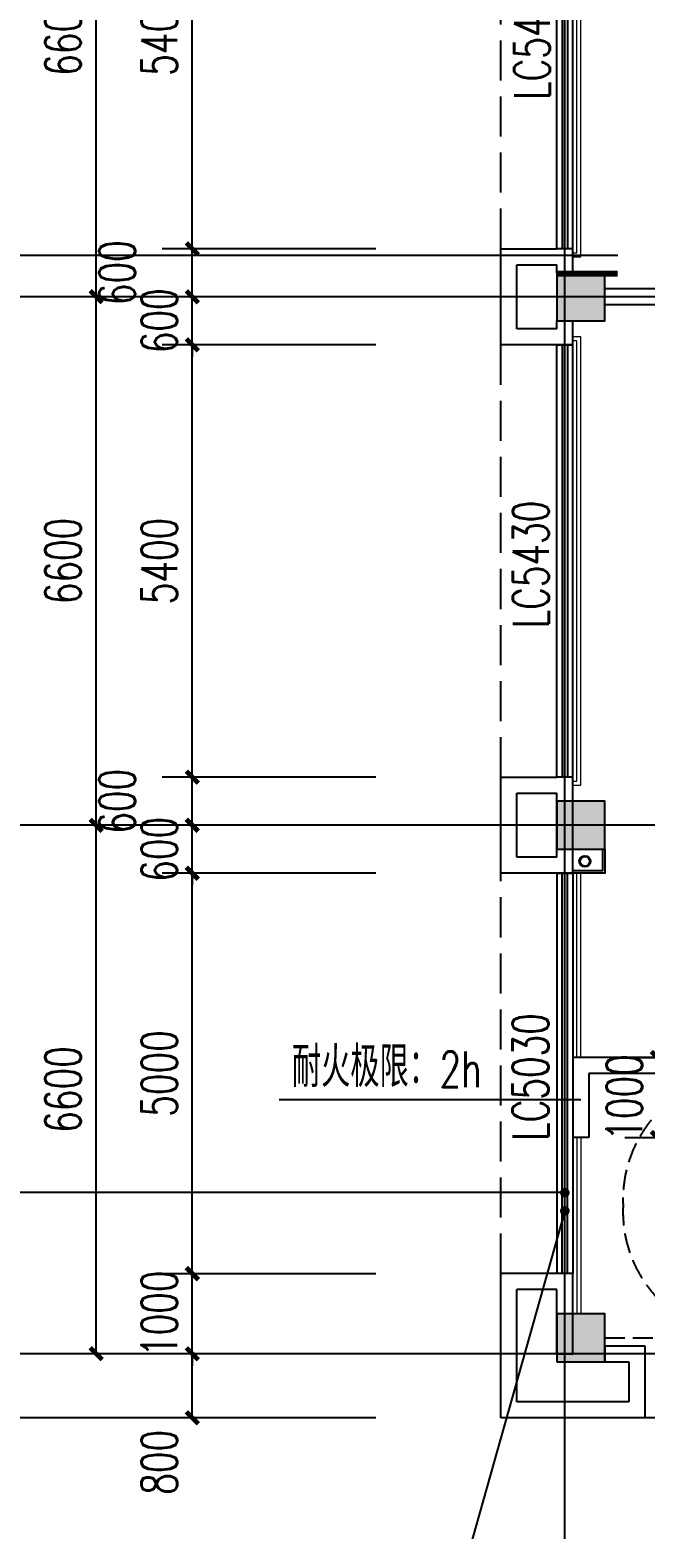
# Model space of a CAD drawing. Extents: x 1738711 to 2346805, y 1189731 to 2516152.
# Drawn here: x 1915416 to 1923092, y 1683836 to 1702557 of the extents above; entities that cross this region are included whole.
import ezdxf

# ---------------------------------------------------------------- set-up
doc = ezdxf.new("R2010")
doc.units = 0
doc.header["$LTSCALE"] = 1000
doc.header["$MEASUREMENT"] = 0
doc.linetypes.add('DASH', pattern=[0.35, 0.25, -0.1])
doc.linetypes.add('复件 140224通州运河二期售楼部条件图_t3$0$X-ME SHAFT SH$0$X-B2$0$WATER_LINE', pattern=[0])
doc.layers.add('_0', color=7, linetype='Continuous', lineweight=25)
doc.layers.add('栏杆', color=6, linetype='Continuous', lineweight=15)
for name, color, linetype in [('AXIS', 3, 'Continuous'), ('COLUMN', 9, 'Continuous'), ('DIM_IDEN', 3, 'Continuous'), ('DIM_LEAD', 3, 'Continuous'), ('DOTE', 1, 'Continuous'), ('PUB_DIM', 3, 'Continuous'), ('PUB_HATCH', 8, 'Continuous'), ('PUB_TEXT', 7, 'Continuous'), ('WALL', 40, 'Continuous'), ('WINDOW', 144, 'Continuous'), ('WINDOW_TEXT', 7, 'Continuous'), ('YS', 6, 'Continuous'), ('看线', 8, 'Continuous'), ('面层', 6, 'Continuous')]:
    doc.layers.add(name, color=color, linetype=linetype)
doc.styles.add('_TCH_DIM', font='SIMPLEX', dxfattribs={"bigfont": 'GBCBIG'})
doc.styles.add('_TCH_DIM_T3', font='SIMPLEX', dxfattribs={"width": 0.705882, "bigfont": 'GBCBIG'})
doc.styles.add('_TCH_WINDOW', font='SIMPLEX', dxfattribs={"height": 3.5, "bigfont": 'GBCBIG'})
doc.dimstyles.new('_TCH_ARCH&&150', dxfattribs={"dimtxt": 446.25, "dimasz": 150, "dimexe": 375, "dimexo": 450, "dimgap": 189.375, "dimtad": 1, "dimdec": 0, "dimzin": 0, "dimdsep": 46, "dimtxsty": '_TCH_DIM_T3', "dimblk": 'ARCHTICK', "dimcen": 0.09, "dimclrt": 7, "dimazin": 2, "dimtfac": 1, "dimtdec": 0, "dimtix": 1, "dimtmove": 2, "dimatfit": 3, "dimfxl": 1, "dimtolj": 1, "dimtzin": 0, "dimarcsym": 0})

# ---------------------------------------------------------------- blocks, each defined once
blk = doc.blocks.new('A$C68B42598')
at = {"layer": 'YS'}
for radius in [70, 60]:
    blk.add_circle((70, 70), radius, dxfattribs=at)
blk = doc.blocks.new('hreahreahearher')
at = {"layer": 'YS'}
blk.add_blockref('A$C68B42598', (1922272, 1692105), dxfattribs=at)
blk = doc.blocks.new('_ArchTick')
at = {"color": 0, "linetype": 'ByBlock', "const_width": 0.4}
blk.add_lwpolyline([(-0.5, -0.5), (0.5, 0.5)], dxfattribs=at)
blk = doc.blocks.new('*D2806')
at = {"layer": 'Defpoints', "color": 0, "transparency": 16777216}
for p in [(1917442, 1686025), (1920184, 1686025), (1920184, 1685225)]:
    blk.add_point(p, dxfattribs=at)
at = {"layer": 'PUB_DIM', "color": 0, "lineweight": -2, "transparency": 16777216}
for p, q in [((1919734, 1686025), (1917067, 1686025)), ((1917442, 1685225), (1917442, 1686025)), ((1919734, 1685225), (1917067, 1685225))]:
    blk.add_line(p, q, dxfattribs=at)
at = {"layer": 'PUB_DIM', "color": 0, "lineweight": -2, "transparency": 16777216, "xscale": 150, "yscale": 150, "zscale": 150}
for p, rotation in [((1917442, 1686025), 90), ((1917442, 1685225), 270)]:
    blk.add_blockref('_ArchTick', p, dxfattribs=dict(at, rotation=rotation))
at = {"layer": 'PUB_DIM', "color": 7, "transparency": 16777216, "insert": (1917029, 1684670), "char_height": 446.2, "attachment_point": 5, "rotation": 90, "style": '_TCH_DIM_T3'}
blk.add_mtext('\\A1;800', dxfattribs=at)
blk = doc.blocks.new('*D2807')
at = {"layer": 'Defpoints', "color": 0, "transparency": 16777216}
for p in [(1917442, 1687025), (1920184, 1687025), (1920184, 1686025)]:
    blk.add_point(p, dxfattribs=at)
at = {"layer": 'PUB_DIM', "color": 0, "lineweight": -2, "transparency": 16777216}
for p, q in [((1917442, 1687025), (1917442, 1687175)), ((1919734, 1687025), (1917067, 1687025)), ((1917442, 1686025), (1917442, 1687025)), ((1919734, 1686025), (1917067, 1686025)), ((1917442, 1686025), (1917442, 1685875))]:
    blk.add_line(p, q, dxfattribs=at)
at = {"layer": 'PUB_DIM', "color": 0, "lineweight": -2, "transparency": 16777216, "xscale": 150, "yscale": 150, "zscale": 150}
for p, rotation in [((1917442, 1687025), 270), ((1917442, 1686025), 90)]:
    blk.add_blockref('_ArchTick', p, dxfattribs=dict(at, rotation=rotation))
at = {"layer": 'PUB_DIM', "color": 7, "transparency": 16777216, "insert": (1917029, 1686525), "char_height": 446.2, "attachment_point": 5, "rotation": 90, "style": '_TCH_DIM_T3'}
blk.add_mtext('\\A1;1000', dxfattribs=at)
blk = doc.blocks.new('*D2808')
at = {"layer": 'Defpoints', "color": 0, "transparency": 16777216}
for p in [(1917442, 1692025), (1920184, 1692025), (1920184, 1687025)]:
    blk.add_point(p, dxfattribs=at)
at = {"layer": 'PUB_DIM', "color": 0, "lineweight": -2, "transparency": 16777216}
for p, q in [((1919734, 1692025), (1917067, 1692025)), ((1917442, 1687025), (1917442, 1692025)), ((1919734, 1687025), (1917067, 1687025))]:
    blk.add_line(p, q, dxfattribs=at)
at = {"layer": 'PUB_DIM', "color": 0, "lineweight": -2, "transparency": 16777216, "xscale": 150, "yscale": 150, "zscale": 150}
for p, rotation in [((1917442, 1692025), 90), ((1917442, 1687025), 270)]:
    blk.add_blockref('_ArchTick', p, dxfattribs=dict(at, rotation=rotation))
at = {"layer": 'PUB_DIM', "color": 7, "transparency": 16777216, "insert": (1917029, 1689525), "char_height": 446.2, "attachment_point": 5, "rotation": 90, "style": '_TCH_DIM_T3'}
blk.add_mtext('\\A1;5000', dxfattribs=at)
blk = doc.blocks.new('*D2809')
at = {"layer": 'Defpoints', "color": 0, "transparency": 16777216}
for p in [(1917442, 1692625), (1920184, 1692625), (1920184, 1692025)]:
    blk.add_point(p, dxfattribs=at)
at = {"layer": 'PUB_DIM', "color": 0, "lineweight": -2, "transparency": 16777216}
for p, q in [((1917442, 1692625), (1917442, 1692775)), ((1919734, 1692625), (1917067, 1692625)), ((1917442, 1692025), (1917442, 1692625)), ((1919734, 1692025), (1917067, 1692025)), ((1917442, 1692025), (1917442, 1691875))]:
    blk.add_line(p, q, dxfattribs=at)
at = {"layer": 'PUB_DIM', "color": 0, "lineweight": -2, "transparency": 16777216, "xscale": 150, "yscale": 150, "zscale": 150}
for p, rotation in [((1917442, 1692625), 270), ((1917442, 1692025), 90)]:
    blk.add_blockref('_ArchTick', p, dxfattribs=dict(at, rotation=rotation))
at = {"layer": 'PUB_DIM', "color": 7, "transparency": 16777216, "insert": (1917029, 1692325), "char_height": 446.2, "attachment_point": 5, "rotation": 90, "style": '_TCH_DIM_T3'}
blk.add_mtext('\\A1;600', dxfattribs=at)
blk = doc.blocks.new('*D2810')
at = {"layer": 'Defpoints', "color": 0, "transparency": 16777216}
for p in [(1917442, 1693225), (1920184, 1693225), (1920184, 1692625)]:
    blk.add_point(p, dxfattribs=at)
at = {"layer": 'PUB_DIM', "color": 0, "lineweight": -2, "transparency": 16777216}
for p, q in [((1919734, 1693225), (1917067, 1693225)), ((1917442, 1692625), (1917442, 1693225)), ((1919734, 1692625), (1917067, 1692625))]:
    blk.add_line(p, q, dxfattribs=at)
at = {"layer": 'PUB_DIM', "color": 0, "lineweight": -2, "transparency": 16777216, "xscale": 150, "yscale": 150, "zscale": 150}
for p, rotation in [((1917442, 1693225), 90), ((1917442, 1692625), 270)]:
    blk.add_blockref('_ArchTick', p, dxfattribs=dict(at, rotation=rotation))
at = {"layer": 'PUB_DIM', "color": 7, "transparency": 16777216, "insert": (1916504, 1692925), "char_height": 446.2, "attachment_point": 5, "rotation": 90, "style": '_TCH_DIM_T3'}
blk.add_mtext('\\A1;600', dxfattribs=at)
blk = doc.blocks.new('*D2811')
at = {"layer": 'Defpoints', "color": 0, "transparency": 16777216}
for p in [(1917442, 1698625), (1920184, 1698625), (1920184, 1693225)]:
    blk.add_point(p, dxfattribs=at)
at = {"layer": 'PUB_DIM', "color": 0, "lineweight": -2, "transparency": 16777216}
for p, q in [((1919734, 1698625), (1917067, 1698625)), ((1917442, 1693225), (1917442, 1698625)), ((1919734, 1693225), (1917067, 1693225))]:
    blk.add_line(p, q, dxfattribs=at)
at = {"layer": 'PUB_DIM', "color": 0, "lineweight": -2, "transparency": 16777216, "xscale": 150, "yscale": 150, "zscale": 150}
for p, rotation in [((1917442, 1698625), 90), ((1917442, 1693225), 270)]:
    blk.add_blockref('_ArchTick', p, dxfattribs=dict(at, rotation=rotation))
at = {"layer": 'PUB_DIM', "color": 7, "transparency": 16777216, "insert": (1917029, 1695925), "char_height": 446.2, "attachment_point": 5, "rotation": 90, "style": '_TCH_DIM_T3'}
blk.add_mtext('\\A1;5400', dxfattribs=at)
blk = doc.blocks.new('*D2812')
at = {"layer": 'Defpoints', "color": 0, "transparency": 16777216}
for p in [(1917442, 1699225), (1920184, 1699225), (1920184, 1698625)]:
    blk.add_point(p, dxfattribs=at)
at = {"layer": 'PUB_DIM', "color": 0, "lineweight": -2, "transparency": 16777216}
for p, q in [((1917442, 1699225), (1917442, 1699375)), ((1919734, 1699225), (1917067, 1699225)), ((1917442, 1698625), (1917442, 1699225)), ((1919734, 1698625), (1917067, 1698625)), ((1917442, 1698625), (1917442, 1698475))]:
    blk.add_line(p, q, dxfattribs=at)
at = {"layer": 'PUB_DIM', "color": 0, "lineweight": -2, "transparency": 16777216, "xscale": 150, "yscale": 150, "zscale": 150}
for p, rotation in [((1917442, 1699225), 270), ((1917442, 1698625), 90)]:
    blk.add_blockref('_ArchTick', p, dxfattribs=dict(at, rotation=rotation))
at = {"layer": 'PUB_DIM', "color": 7, "transparency": 16777216, "insert": (1917029, 1698925), "char_height": 446.2, "attachment_point": 5, "rotation": 90, "style": '_TCH_DIM_T3'}
blk.add_mtext('\\A1;600', dxfattribs=at)
blk = doc.blocks.new('*D2813')
at = {"layer": 'Defpoints', "color": 0, "transparency": 16777216}
for p in [(1917442, 1699825), (1920184, 1699825), (1920184, 1699225)]:
    blk.add_point(p, dxfattribs=at)
at = {"layer": 'PUB_DIM', "color": 0, "lineweight": -2, "transparency": 16777216}
for p, q in [((1919734, 1699825), (1917067, 1699825)), ((1917442, 1699225), (1917442, 1699825)), ((1919734, 1699225), (1917067, 1699225))]:
    blk.add_line(p, q, dxfattribs=at)
at = {"layer": 'PUB_DIM', "color": 0, "lineweight": -2, "transparency": 16777216, "xscale": 150, "yscale": 150, "zscale": 150}
for p, rotation in [((1917442, 1699825), 90), ((1917442, 1699225), 270)]:
    blk.add_blockref('_ArchTick', p, dxfattribs=dict(at, rotation=rotation))
at = {"layer": 'PUB_DIM', "color": 7, "transparency": 16777216, "insert": (1916504, 1699525), "char_height": 446.2, "attachment_point": 5, "rotation": 90, "style": '_TCH_DIM_T3'}
blk.add_mtext('\\A1;600', dxfattribs=at)
blk = doc.blocks.new('*D2814')
at = {"layer": 'Defpoints', "color": 0, "transparency": 16777216}
for p in [(1917442, 1705225), (1920184, 1705225), (1920184, 1699825)]:
    blk.add_point(p, dxfattribs=at)
at = {"layer": 'PUB_DIM', "color": 0, "lineweight": -2, "transparency": 16777216}
for p, q in [((1919734, 1705225), (1917067, 1705225)), ((1917442, 1699825), (1917442, 1705225)), ((1919734, 1699825), (1917067, 1699825))]:
    blk.add_line(p, q, dxfattribs=at)
at = {"layer": 'PUB_DIM', "color": 0, "lineweight": -2, "transparency": 16777216, "xscale": 150, "yscale": 150, "zscale": 150}
for p, rotation in [((1917442, 1705225), 90), ((1917442, 1699825), 270)]:
    blk.add_blockref('_ArchTick', p, dxfattribs=dict(at, rotation=rotation))
at = {"layer": 'PUB_DIM', "color": 7, "transparency": 16777216, "insert": (1917029, 1702525), "char_height": 446.2, "attachment_point": 5, "rotation": 90, "style": '_TCH_DIM_T3'}
blk.add_mtext('\\A1;5400', dxfattribs=at)
blk = doc.blocks.new('*D2919')
at = {"layer": 'AXIS', "color": 0, "lineweight": -2, "transparency": 16777216}
for p, q in [((1919542, 1692625), (1915867, 1692625)), ((1916242, 1686025), (1916242, 1692625)), ((1919542, 1686025), (1915867, 1686025))]:
    blk.add_line(p, q, dxfattribs=at)
at = {"layer": 'Defpoints', "color": 0, "transparency": 16777216}
for p in [(1916242, 1692625), (1919992, 1692625), (1919992, 1686025)]:
    blk.add_point(p, dxfattribs=at)
at = {"layer": 'AXIS', "color": 0, "lineweight": -2, "transparency": 16777216, "xscale": 150, "yscale": 150, "zscale": 150}
for p, rotation in [((1916242, 1692625), 90), ((1916242, 1686025), 270)]:
    blk.add_blockref('_ArchTick', p, dxfattribs=dict(at, rotation=rotation))
at = {"layer": 'AXIS', "color": 7, "transparency": 16777216, "insert": (1915829, 1689325), "char_height": 446.2, "attachment_point": 5, "rotation": 90, "style": '_TCH_DIM_T3'}
blk.add_mtext('\\A1;6600', dxfattribs=at)
blk = doc.blocks.new('*D2920')
at = {"layer": 'AXIS', "color": 0, "lineweight": -2, "transparency": 16777216}
for p, q in [((1919542, 1699225), (1915867, 1699225)), ((1916242, 1692625), (1916242, 1699225)), ((1919542, 1692625), (1915867, 1692625))]:
    blk.add_line(p, q, dxfattribs=at)
at = {"layer": 'Defpoints', "color": 0, "transparency": 16777216}
for p in [(1916242, 1699225), (1919992, 1699225), (1919992, 1692625)]:
    blk.add_point(p, dxfattribs=at)
at = {"layer": 'AXIS', "color": 0, "lineweight": -2, "transparency": 16777216, "xscale": 150, "yscale": 150, "zscale": 150}
for p, rotation in [((1916242, 1699225), 90), ((1916242, 1692625), 270)]:
    blk.add_blockref('_ArchTick', p, dxfattribs=dict(at, rotation=rotation))
at = {"layer": 'AXIS', "color": 7, "transparency": 16777216, "insert": (1915829, 1695925), "char_height": 446.2, "attachment_point": 5, "rotation": 90, "style": '_TCH_DIM_T3'}
blk.add_mtext('\\A1;6600', dxfattribs=at)
blk = doc.blocks.new('*D2921')
at = {"layer": 'AXIS', "color": 0, "lineweight": -2, "transparency": 16777216}
for p, q in [((1919542, 1705825), (1915867, 1705825)), ((1916242, 1699225), (1916242, 1705825)), ((1919542, 1699225), (1915867, 1699225))]:
    blk.add_line(p, q, dxfattribs=at)
at = {"layer": 'Defpoints', "color": 0, "transparency": 16777216}
for p in [(1916242, 1705825), (1919992, 1705825), (1919992, 1699225)]:
    blk.add_point(p, dxfattribs=at)
at = {"layer": 'AXIS', "color": 0, "lineweight": -2, "transparency": 16777216, "xscale": 150, "yscale": 150, "zscale": 150}
for p, rotation in [((1916242, 1705825), 90), ((1916242, 1699225), 270)]:
    blk.add_blockref('_ArchTick', p, dxfattribs=dict(at, rotation=rotation))
at = {"layer": 'AXIS', "color": 7, "transparency": 16777216, "insert": (1915829, 1702525), "char_height": 446.2, "attachment_point": 5, "rotation": 90, "style": '_TCH_DIM_T3'}
blk.add_mtext('\\A1;6600', dxfattribs=at)
blk = doc.blocks.new('*D2924')
at = {"layer": 'AXIS', "color": 0, "lineweight": -2, "transparency": 16777216}
for p, q in [((1919734, 1719825), (1914667, 1719825)), ((1915042, 1685225), (1915042, 1719825)), ((1919734, 1685225), (1914667, 1685225))]:
    blk.add_line(p, q, dxfattribs=at)
at = {"layer": 'Defpoints', "color": 0, "transparency": 16777216}
for p in [(1915042, 1719825), (1920184, 1719825), (1920184, 1685225)]:
    blk.add_point(p, dxfattribs=at)
at = {"layer": 'AXIS', "color": 0, "lineweight": -2, "transparency": 16777216, "xscale": 150, "yscale": 150, "zscale": 150}
for p, rotation in [((1915042, 1719825), 90), ((1915042, 1685225), 270)]:
    blk.add_blockref('_ArchTick', p, dxfattribs=dict(at, rotation=rotation))
at = {"layer": 'AXIS', "color": 7, "transparency": 16777216, "insert": (1914629, 1702525), "char_height": 446.2, "attachment_point": 5, "rotation": 90, "style": '_TCH_DIM_T3'}
blk.add_mtext('\\A1;34600', dxfattribs=at)
blk = doc.blocks.new('*D2975')
at = {"layer": 'Defpoints', "color": 0, "transparency": 16777216}
for p in [(1922392, 1689725), (1923246, 1689725), (1922392, 1688725)]:
    blk.add_point(p, dxfattribs=at)
at = {"layer": 'PUB_DIM', "color": 0, "lineweight": -2, "transparency": 16777216}
for p, q in [((1923246, 1689725), (1923246, 1689875)), ((1922842, 1689725), (1923621, 1689725)), ((1923246, 1688725), (1923246, 1689725)), ((1922842, 1688725), (1923621, 1688725)), ((1923246, 1688725), (1923246, 1688575))]:
    blk.add_line(p, q, dxfattribs=at)
at = {"layer": 'PUB_DIM', "color": 0, "lineweight": -2, "transparency": 16777216, "xscale": 150, "yscale": 150, "zscale": 150}
for p, rotation in [((1923246, 1689725), 270), ((1923246, 1688725), 90)]:
    blk.add_blockref('_ArchTick', p, dxfattribs=dict(at, rotation=rotation))
at = {"layer": 'PUB_DIM', "color": 7, "transparency": 16777216, "insert": (1922834, 1689225), "char_height": 446.2, "attachment_point": 5, "rotation": 90, "style": '_TCH_DIM_T3'}
blk.add_mtext('\\A1;1000', dxfattribs=at)
blk = doc.blocks.new('$TCHSYS$WIN2D')
for p, q in [((-0.5, 0.5), (0.5, 0.5)), ((-0.5, 0.5), (-0.5, -0.5)), ((0.5, 0.5), (0.5, -0.5)), ((0.5, 0.1667), (-0.5, 0.1667)), ((0.5, -0.1667), (-0.5, -0.1667)), ((-0.5, -0.5), (0.5, -0.5))]:
    blk.add_line(p, q)
blk = doc.blocks.new('_FZH')
blk.add_lwpolyline([(-0.5, -0.5), (0.5, -0.5), (0.5, 0.5), (-0.5, 0.5)], close=True)
at = {"layer": 'PUB_HATCH'}
blk.add_solid([(-0.5, -0.5), (0.5, -0.5), (-0.5, 0.5), (0.5, 0.5)], dxfattribs=at)

msp = doc.modelspace()

# ---------------------------------------------------------------- linework, layer by layer
at = {"layer": 'AXIS'}
for p, q in [((1919991.9, 1699225.4), (1913991.9, 1699225.4)), ((1919991.9, 1692625.4), (1913991.9, 1692625.4)), ((1919991.9, 1686025.4), (1913991.9, 1686025.4))]:
    msp.add_line(p, q, dxfattribs=at)
at = {"layer": 'DIM_IDEN'}
for p, q in [((1919323.6, 1699738.8), (1909803.9, 1699738.8)), ((1922752.5, 1699738.8), (1919323.6, 1699738.8)), ((1922091.9, 1688037), (1914518, 1688037))]:
    msp.add_line(p, q, dxfattribs=at)
at = {"layer": 'DIM_IDEN', "const_width": 75}
msp.add_lwpolyline([(1922752.5, 1699513.8), (1922002.5, 1699513.8)], dxfattribs=at)
at = {"layer": 'DIM_IDEN', "const_width": 60}
msp.add_lwpolyline([(1922121.9, 1688037, 1), (1922061.9, 1688037, 1)], format="xyb", close=True, dxfattribs=at)
at = {"layer": 'DIM_LEAD'}
for p, q in [((1921010.2, 1689197.9), (1918527.1, 1689197.9)), ((1922291.9, 1689197.9), (1921010.2, 1689197.9)), ((1922291.9, 1689197.9), (1921010.2, 1689197.9)), ((1922091.9, 1687808.8), (1920761.5, 1683092.8))]:
    msp.add_line(p, q, dxfattribs=at)
at = {"layer": 'DIM_LEAD', "const_width": 60}
msp.add_lwpolyline([(1922100, 1687837.7, 1), (1922083.7, 1687779.9, 1)], format="xyb", close=True, dxfattribs=at)
at = {"layer": 'DOTE'}
for p, q in [((1922091.9, 1683557.1), (1922091.9, 1721249.3)), ((2001891.9, 1699225.4), (1919991.9, 1699225.4)), ((2001891.9, 1692625.4), (1919991.9, 1692625.4)), ((2001891.9, 1686025.4), (1919991.9, 1686025.4))]:
    msp.add_line(p, q, dxfattribs=at)
at = {"layer": 'WALL', "linetype": '复件 140224通州运河二期售楼部条件图_t3$0$X-ME SHAFT SH$0$X-B2$0$WATER_LINE'}
for p, q in [((1921292.2, 1699825.4), (1921991.9, 1699825.4)), ((1921292.2, 1698625.4), (1921292.2, 1699825.4)), ((1922191.9, 1699825.4), (1921991.9, 1699825.4)), ((1922191.9, 1699725.4), (1922191.9, 1699825.4)), ((1922191.9, 1699525.4), (1922191.9, 1699725.4)), ((1921492.2, 1699625.4), (1921991.9, 1699625.4)), ((1921492.2, 1698825.4), (1921492.2, 1699625.4)), ((1921991.9, 1699525.4), (1921991.9, 1699625.4)), ((1921991.9, 1698825.4), (1921991.9, 1698925.4)), ((1922191.9, 1698725.4), (1922191.9, 1698925.4)), ((1921991.9, 1698825.4), (1921492.2, 1698825.4)), ((1922191.9, 1698625.4), (1922191.9, 1698725.4)), ((1921991.9, 1698625.4), (1921292.2, 1698625.4)), ((1921991.9, 1698625.4), (1922191.9, 1698625.4)), ((1921292.2, 1693225.4), (1921991.9, 1693225.4)), ((1921292.2, 1692025.4), (1921292.2, 1693225.4)), ((1922191.9, 1693225.4), (1921991.9, 1693225.4)), ((1922191.9, 1693125.4), (1922191.9, 1693225.4)), ((1922191.9, 1692125.4), (1922191.9, 1693125.4)), ((1921492.2, 1693025.4), (1921991.9, 1693025.4)), ((1921492.2, 1692225.4), (1921492.2, 1693025.4)), ((1921991.9, 1692225.4), (1921991.9, 1693025.4)), ((1921991.9, 1692225.4), (1921492.2, 1692225.4)), ((1921991.9, 1692025.4), (1921292.2, 1692025.4)), ((1921991.9, 1692025.4), (1922191.9, 1692025.4)), ((1922191.9, 1692025.4), (1922191.9, 1692125.4)), ((1922191.9, 1689725.4), (1922191.9, 1688725.4)), ((1922391.9, 1689525.4), (1922391.9, 1688725.4)), ((1922391.9, 1688725.4), (1922191.9, 1688725.4)), ((1921991.9, 1687025.4), (1921292.2, 1687025.4)), ((1921292.2, 1685225.4), (1921292.2, 1687025.4)), ((1922191.9, 1687025.4), (1921991.9, 1687025.4)), ((1922191.9, 1686925.4), (1922191.9, 1687025.4)), ((1921991.9, 1686825.4), (1921492.2, 1686825.4)), ((1921492.2, 1685425.4), (1921492.2, 1686825.4)), ((1921991.9, 1686025.4), (1921991.9, 1686825.4)), ((1922191.9, 1686025.4), (1922191.9, 1686925.4)), ((1921991.9, 1686025.4), (1922191.9, 1686025.4)), ((1922591.9, 1686125.4), (1923091.9, 1686125.4)), ((1922591.9, 1686125.4), (1922591.9, 1685925.4)), ((1923091.9, 1686125.4), (1923091.9, 1685925.4)), ((1922591.9, 1685925.4), (1922891.9, 1685925.4)), ((1922891.9, 1685925.4), (1922891.9, 1685825.4)), ((1922891.9, 1685825.4), (1922891.9, 1685425.4)), ((1923092.4, 1685925.4), (1923091.9, 1685925.4)), ((1923092.4, 1685725.4), (1923092.4, 1685925.4)), ((1923091.9, 1685725.4), (1923092.4, 1685725.4)), ((1923091.9, 1685725.4), (1923091.9, 1685225.4)), ((1922891.9, 1685425.4), (1921492.2, 1685425.4)), ((1923091.9, 1685225.4), (1921292.2, 1685225.4))]:
    msp.add_line(p, q, dxfattribs=at)
at = {"layer": 'WALL'}
for p, q in [((1929891.9, 1699325.4), (1922591.9, 1699325.4)), ((1929891.9, 1699125.4), (1922591.9, 1699125.4)), ((1927591.9, 1689725.4), (1922191.9, 1689725.4)), ((1927641.9, 1689525.4), (1922391.9, 1689525.4))]:
    msp.add_line(p, q, dxfattribs=at)
at = {"layer": '栏杆'}
for points in [[(1922191.9, 1699775.4), (1922241.9, 1699775.4), (1922241.9, 1705225.4)], [(1922191.9, 1699725.4), (1922291.9, 1699725.4), (1922291.9, 1705225.4)], [(1922191.9, 1693125.4), (1922291.9, 1693125.4), (1922291.9, 1698725.4), (1922191.9, 1698725.4)], [(1922191.9, 1693175.4), (1922241.9, 1693175.4), (1922241.9, 1698675.4), (1922191.9, 1698675.4)], [(1922241.9, 1689725.4), (1922241.9, 1692025.4)], [(1922291.9, 1689725.4), (1922291.9, 1692025.4)], [(1922241.9, 1688725.4), (1922241.9, 1686525.4)], [(1922291.9, 1688725.4), (1922291.9, 1686525.4)]]:
    msp.add_lwpolyline(points, dxfattribs=at)
at = {"layer": '看线', "linetype": 'DASH', "ltscale": 2}
for p, q in [((1921292.2, 1699825.4), (1921292.2, 1705225.4)), ((1921292.2, 1693225.4), (1921292.2, 1698625.4)), ((1921292.2, 1687025.4), (1921292.2, 1692025.4)), ((1937291.2, 1685225.4), (1923092.2, 1685225.4))]:
    msp.add_line(p, q, dxfattribs=at)
at = {"layer": '看线', "linetype": 'DASH'}
msp.add_line((1922591.9, 1686225.4), (1929891.9, 1686225.4), dxfattribs=at)
for centre, start, end in [((1924391.9, 1687950.4), 90, 182.7294), ((1924391.9, 1687800.4), 177.2706, 270)]:
    msp.add_arc(centre, 1575, start, end, dxfattribs=at)
at = {"layer": '面层', "color": 144}
for points in [[(1922591.9, 1692325.4), (1922591.9, 1692025.4), (1922191.9, 1692025.4)], [(1922561.9, 1692325.4), (1922561.9, 1692055.4), (1922191.9, 1692055.4)]]:
    msp.add_lwpolyline(points, dxfattribs=at)

# ---------------------------------------------------------------- block references
at = {"layer": '_0'}
msp.add_blockref('hreahreahearher', (0, 0), dxfattribs=at)
at = {"layer": 'COLUMN', "linetype": '复件 140224通州运河二期售楼部条件图_t3$0$X-ME SHAFT SH$0$X-B2$0$WATER_LINE', "xscale": 600, "yscale": 600, "zscale": 600}
for p in [(1922291.9, 1699225.4), (1922291.9, 1692625.4), (1922291.9, 1686225.4)]:
    msp.add_blockref('_FZH', p, dxfattribs=at)
at = {"layer": 'WINDOW', "linetype": '复件 140224通州运河二期售楼部条件图_t3$0$X-ME SHAFT SH$0$X-B2$0$WATER_LINE'}
ref = msp.add_blockref('$TCHSYS$WIN2D', (1922091.9, 1702525.4), dxfattribs=dict(at, xscale=5400, yscale=-200, zscale=5400, rotation=89.99999999999524))
ref.add_attrib('A', 'LC5430', (1921904.9, 1701685.4), dxfattribs={"layer": 'WINDOW_TEXT', "linetype": '复件 140224通州运河二期售楼部条件图_t3$0$X-ME SHAFT SH$0$X-B2$0$WATER_LINE', "ltscale": 0.5, "height": 446.25, "rotation": 90, "style": '_TCH_WINDOW', "width": 0.705882})
ref = msp.add_blockref('$TCHSYS$WIN2D', (1922091.9, 1695925.4), dxfattribs=dict(at, xscale=5400, yscale=-200, zscale=5400, rotation=90))
ref.add_attrib('A', 'LC5430', (1921890.3, 1695085.4), dxfattribs={"layer": 'WINDOW_TEXT', "linetype": '复件 140224通州运河二期售楼部条件图_t3$0$X-ME SHAFT SH$0$X-B2$0$WATER_LINE', "ltscale": 0.5, "height": 446.25, "rotation": 90, "style": '_TCH_WINDOW', "width": 0.705882})
ref = msp.add_blockref('$TCHSYS$WIN2D', (1922091.9, 1689525.4), dxfattribs=dict(at, xscale=-5000, yscale=-200, zscale=-5000, rotation=90))
ref.add_attrib('A', 'LC5030', (1921886.2, 1688685.4), dxfattribs={"layer": 'WINDOW_TEXT', "linetype": '复件 140224通州运河二期售楼部条件图_t3$0$X-ME SHAFT SH$0$X-B2$0$WATER_LINE', "ltscale": 0.5, "height": 446.25, "rotation": 90, "style": '_TCH_WINDOW', "width": 0.705882})

# ---------------------------------------------------------------- texts
at = {"layer": 'PUB_TEXT', "color": 7, "style": '_TCH_DIM'}
msp.add_text('耐火极限：', height=506.38, dxfattribs=at).set_placement((1918684.6, 1689355.4))
at = {"layer": 'PUB_TEXT', "color": 7, "style": '_TCH_DIM', "width": 0.705882}
msp.add_text('2h', height=446.25, dxfattribs=at).set_placement((1920527.6, 1689355.4))

# ---------------------------------------------------------------- dimensions: what is measured, and where the dimension line sits
at = {"layer": 'AXIS'}
for p1, p2, distance, picture, middle in [((1920184.4, 1685225.4), (1920184.4, 1719825.4), 5142.5, '*D2924', (1914629.4, 1702525.4)), ((1919991.9, 1699225.4), (1919991.9, 1705825.4), 3750, '*D2921', (1915829.4, 1702525.4)), ((1919991.9, 1692625.4), (1919991.9, 1699225.4), 3750, '*D2920', (1915829.4, 1695925.4)), ((1919991.9, 1686025.4), (1919991.9, 1692625.4), 3750, '*D2919', (1915829.4, 1689325.4))]:
    dim = msp.add_aligned_dim(p1=p1, p2=p2, distance=distance, dimstyle='_TCH_ARCH&&150', dxfattribs=at)
    dim.commit()
    dim.dimension.update_dxf_attribs({"geometry": picture, "text_midpoint": middle})
at = {"layer": 'PUB_DIM'}
for p1, p2, distance, picture, middle in [((1920184.4, 1699825.4), (1920184.4, 1705225.4), 2742.5, '*D2814', (1917029.4, 1702525.4)), ((1920184.4, 1698625.4), (1920184.4, 1699225.4), 2742.5, '*D2812', (1917029.4, 1698925.4)), ((1920184.4, 1693225.4), (1920184.4, 1698625.4), 2742.5, '*D2811', (1917029.4, 1695925.4)), ((1920184.4, 1692025.4), (1920184.4, 1692625.4), 2742.5, '*D2809', (1917029.4, 1692325.4)), ((1920184.4, 1687025.4), (1920184.4, 1692025.4), 2742.5, '*D2808', (1917029.4, 1689525.4)), ((1922391.9, 1688725.4), (1922391.9, 1689725.4), -854.2, '*D2975', (1922833.6, 1689225.4)), ((1920184.4, 1686025.4), (1920184.4, 1687025.4), 2742.5, '*D2807', (1917029.4, 1686525.4))]:
    dim = msp.add_aligned_dim(p1=p1, p2=p2, distance=distance, dimstyle='_TCH_ARCH&&150', dxfattribs=at)
    dim.commit()
    dim.dimension.update_dxf_attribs({"geometry": picture, "text_midpoint": middle})
for base, p1, p2, picture, middle in [((1917441.9, 1699825.4), (1920184.4, 1699225.4), (1920184.4, 1699825.4), '*D2813', (1916504.4, 1699525.4)), ((1917441.9, 1693225.4), (1920184.4, 1692625.4), (1920184.4, 1693225.4), '*D2810', (1916504.4, 1692925.4)), ((1917441.9, 1686025.4), (1920184.4, 1685225.4), (1920184.4, 1686025.4), '*D2806', (1917029.4, 1684670.4))]:
    dim = msp.add_linear_dim(base=base, p1=p1, p2=p2, angle=90, dimstyle='_TCH_ARCH&&150', dxfattribs=at)
    dim.commit()
    dim.dimension.update_dxf_attribs({"geometry": picture, "text_midpoint": middle, "dimtype": 129})

doc.saveas('drawing.dxf')
